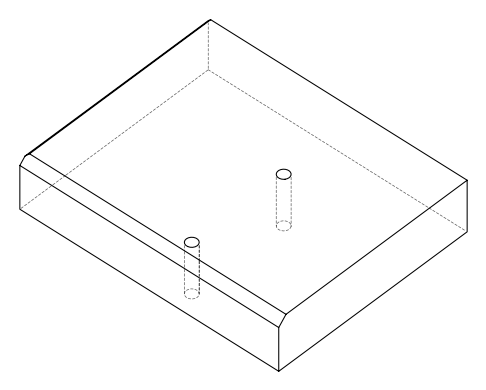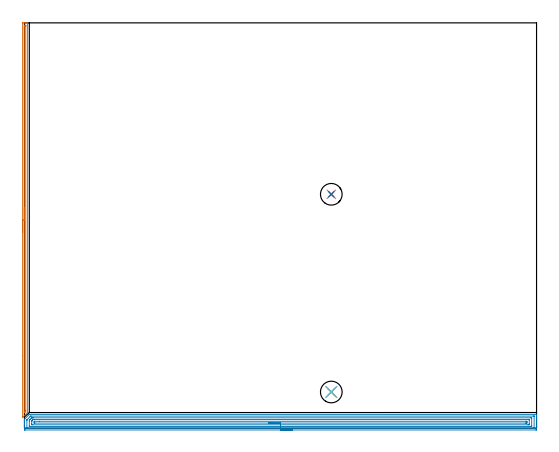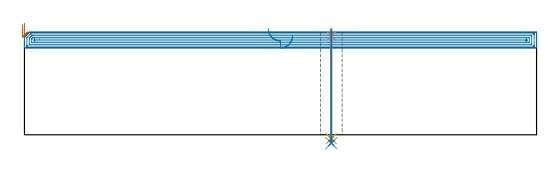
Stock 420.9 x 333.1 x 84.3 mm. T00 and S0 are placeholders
(PLAN: 8 operations, 5 tool changes, 23.9 min)
(1 AREA_MILL | FG_CHAMFER_SURFACE | UGT0205_001 | 5.32 min | 2612 mm3)
(2 AREA_MILL_1 | FG_CHAMFER_SURFACE_1 | UGT0205_001 | 17.05 min | 34426 mm3)
(3 SPOT_DRILL | STEP1HOLE | NXT0321_9005460120000 | 0.05 min | 197 mm3)
(4 SPOT_DRILL_1 | STEP1HOLE_1 | NXT0321_9005460120000 | 0.05 min | 180 mm3)
(5 DRILL_THROUGH_HOLE_INTO_CENTER | STEP1HOLE | NXT0301_065 | 0.36 min | 5684 mm3)
(6 DRILL_TO_ENLARGE_THROUGH_HOLE | STEP1HOLE | UGT0301_248 | 0.37 min | 15072 mm3)
(7 DRILL_THROUGH_HOLE_INTO_CENTER_1 | STEP1HOLE_1 | NXT0301_065 | 0.36 min | 5690 mm3)
(8 DRILL_TO_ENLARGE_THROUGH_HOLE_1 | STEP1HOLE_1 | UGT0301_248 | 0.37 min | 15065 mm3)
(TOOL UGT0205_001 | Chamfer Mill 20 x 3 x 45 deg. | D20 FL50 Z2)
(TOOL NXT0321_9005460120000 | NC Spot Drill, 142deg, 12mm, Carbide, Uncoated | D12 PA142 FL30 Z2)
(TOOL NXT0301_065 | Carbide Drill 9.4mm [860.1-0940-075A1-MM 2214] | D9.4 PA140 FL98 Z2)
(TOOL UGT0301_248 | Twist Drill 17.8 mm | D17.8 PA118 FL130 Z2)
(OP 1 AREA_MILL)
G17 G21 G94 G90
T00 M6
G54
G17 G0 G90 X-1.5 Y160.95 S1061 M3
G43 Z94.3 H0
Z90.3
G94 G1 Y160.988 Z89.428 F250.
Y161.102 Z88.564
Y161.291 Z87.712
Y161.553 Z86.88
Y161.887 Z86.074
Y162.29 Z85.3
Y162.759 Z84.564
Y163.29 Z83.872
Y163.879 Z83.229
Y164.522 Z82.64
Y165.214 Z82.109
Y165.95 Z81.64
Y166.724 Z81.237
Y167.53 Z80.903
Y168.362 Z80.641
Y169.214 Z80.452
Y170.078 Z80.338
Y170.95 Z80.3
X-1.499 Y332.494 Z80.301
X-1.498 Y332.763 Z80.3
X-1.493 Y333.09 Z80.302
X-1.236 Y333.1 Z80.559
X0.189 Z81.986
X2.311 Z84.11
X2.407 Y333.097 Z84.199
X2.498 Y333.09 Z84.288
X2.5 Y332.94 Z84.3
Y12.976
X2.497 Y12.805 Z84.289
X2.436 Y12.738 Z84.232
X2.245 Y12.545 Z84.045
X-1.448 Y8.851 Z80.35
X-1.493 Y8.817 Z80.303
X-1.495 Y8.827 Z80.302
X-1.499 Y8.876 Z80.299
X-1.5 Y59.702 Z80.3
Y170.95
X-0.086 Z81.714
X-0.085 Y330.418 Z81.715
X-0.084 Y330.709 Z81.716
X-0.081 Y331.01 Z81.719
X-0.079 Y331.076 Z81.721
X-0.007 Y331.09 Z81.793
X0.123 Y331.096 Z81.923
X0.5 Y331.099 Z82.3
X0.99 Y331.098 Z82.79
X1.066 Y331.091 Z82.866
X1.079 Y331.089 Z82.879
X1.081 Y331.064 Z82.881
X1.084 Y331.001 Z82.884
X1.085 Y330.709 Z82.885
X1.086 Y330.107 Z82.886
X1.085 Y14.761 Z82.885
X1.082 Y14.163 Z82.882
X1.079 Y13.869 Z82.879
X0.799 Y13.561 Z82.599
X0.5 Y13.252 Z82.3
X0.365 Y13.115 Z82.165
X0.226 Y12.976 Z82.026
X-0.059 Y12.695 Z81.741
X-0.078 Y12.679 Z81.722
X-0.081 Y12.68 Z81.719
X-0.083 Y12.683 Z81.717
X-0.085 Y12.976 Z81.715
X-0.086 Y13.294 Z81.714
Y170.95
Y171.822 Z81.752
Y172.687 Z81.866
Y173.538 Z82.055
Y174.37 Z82.317
Y175.176 Z82.651
Y175.95 Z83.054
Y176.686 Z83.523
Y177.378 Z84.054
Y178.021 Z84.643
Y178.61 Z85.286
Y179.142 Z85.979
Y179.61 Z86.714
Y180.013 Z87.488
Y180.347 Z88.294
Y180.609 Z89.126
Y180.798 Z89.978
Y180.912 Z90.843
Y180.95 Z91.714
G0 Z94.3
M5
M2
(OP 2 AREA_MILL_1)
G17 G21 G94 G90
T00 M6
G54
G17 G0 G90 X220.45 Y-1.5 S1061 M3
G43 Z94.3 H0
Z81.5
G94 G1 X220.412 Z80.629 F250.
X220.298 Z79.764
X220.109 Z78.912
X219.847 Z78.08
X219.513 Z77.274
X219.11 Z76.5
X218.642 Z75.764
X218.11 Z75.072
X217.521 Z74.429
X216.878 Z73.84
X216.186 Z73.309
X215.45 Z72.84
X214.676 Z72.437
X213.87 Z72.103
X213.038 Z71.841
X212.187 Z71.652
X211.322 Z71.538
X210.45 Z71.5
X0.612 Y-1.499 Z71.501
X0.017 Y-1.493 Z71.504
X0.007 Y-1.492 Z71.506
X0. Y-0.899 Z72.098
Y3.562 Z76.557
Y5.015 Z78.012
Y5.346 Z78.342
Y6.008 Z79.008
Y6.929 Z79.929
Y7.105 Z80.104
X0.001 Y7.293 Z80.29
X0.017 Y7.318 Z80.315
X3.844 Y11.145 Z84.142
X3.903 Y11.202 Z84.2
X4.005 Y11.297 Z84.289
X4.184 Y11.3 Z84.3
X420.734
X420.89 Y11.297 Z84.288
X420.892 Y11.245 Z84.237
X420.9 Y10.854 Z83.853
Y10.469 Z83.468
Y9.807 Z82.802
Y8.584 Z81.581
Y8.022 Z81.017
Y-0.618 Z72.379
X420.898 Y-0.899 Z72.098
X420.893 Y-1.492 Z71.506
X420.883 Y-1.493 Z71.504
X420.288 Y-1.5 Z71.5
X210.45
Y-0.086 Z72.914
X2.319 Y-0.085 Z72.915
X2.161 Y-0.082 Z72.918
X2.057 Y-0.079 Z72.921
X2.009 Y-0.074 Z72.926
X2.007 Y-0.063 Z72.937
X2.004 Y-0.007 Z72.993
X2. Y0.39 Z73.39
Y6.635 Z79.635
X2.003 Y6.759 Z79.759
X2.007 Y6.821 Z79.821
X2.011 Y6.849 Z79.849
X2.029 Y6.869 Z79.869
X2.281 Y7.13 Z80.13
X2.339 Y7.189 Z80.189
X4.571 Y9.42 Z82.42
X4.961 Y9.807 Z82.807
X5.021 Y9.862 Z82.862
X5.042 Y9.879 Z82.879
X5.97 Y9.886 Z82.886
X418.581 Y9.885 Z82.885
X418.739 Y9.882 Z82.882
X418.843 Y9.879 Z82.879
X418.891 Y9.874 Z82.874
X418.893 Y9.863 Z82.863
X418.896 Y9.807 Z82.807
X418.9 Y9.41 Z82.41
Y0.488 Z73.488
X418.896 Y-0.007 Z72.993
X418.893 Y-0.056 Z72.944
X418.891 Y-0.075 Z72.925
X418.817 Y-0.079 Z72.921
X418.66 Y-0.084 Z72.916
X418.581 Y-0.085 Z72.915
X210.45 Y-0.086 Z72.914
Y1.329 Z74.329
X4.633
X4.184 Y1.331 Z74.331
X4.035 Y1.334 Z74.334
X4.017 Y1.335 Z74.335
X4.01 Y1.374 Z74.374
X4.005 Y1.472 Z74.472
X4.002 Y1.594 Z74.594
X4. Y1.778 Z74.778
Y1.961 Z74.961
X4.001 Y5.529 Z78.529
X4.01 Y6.238 Z79.238
X4.017 Y6.405 Z79.405
X4.184 Y6.581 Z79.581
X4.457 Y6.857 Z79.857
X4.73 Y7.13 Z80.13
X5.349 Y7.75 Z80.75
X5.622 Y8.022 Z81.022
X5.797 Y8.195 Z81.195
X5.97 Y8.363 Z81.363
X6.086 Y8.464 Z81.464
X6.192 Y8.467 Z81.467
X6.415 Y8.47 Z81.47
X6.863 Y8.471 Z81.471
X7.306
X416.267
X416.716 Y8.469 Z81.469
X416.865 Y8.466 Z81.466
X416.883 Y8.465 Z81.465
X416.89 Y8.426 Z81.426
X416.895 Y8.328 Z81.328
X416.898 Y8.206 Z81.206
X416.9 Y8.022 Z81.022
Y7.839 Z80.839
X416.899 Y1.778 Z74.778
X416.898 Y1.596 Z74.596
X416.89 Y1.411 Z74.411
X416.876 Y1.335 Z74.335
X416.828 Y1.333 Z74.333
X416.716 Y1.331 Z74.331
X416.272 Y1.329 Z74.329
X415.823
X210.45
Y2.743 Z75.743
X6.789
X6.039 Y2.75 Z75.75
X6.01 Y2.759 Z75.759
X6.006 Y2.807 Z75.807
X6.002 Y2.91 Z75.91
X6.001 Y3.117 Z76.117
X6. Y3.531 Z76.531
Y5.346 Z78.346
X6.002 Y5.777 Z78.777
X6.006 Y5.885 Z78.885
X6.01 Y5.937 Z78.937
X6.032 Y5.971 Z78.971
X6.131 Y6.077 Z79.077
X6.288 Y6.238 Z79.238
X6.575 Y6.526 Z79.526
X6.863 Y6.814 Z79.814
X7.022 Y6.971 Z79.971
X7.074 Y7.019 Z80.019
X7.102 Y7.042 Z80.042
X7.142 Y7.05 Z80.05
X7.346 Y7.053 Z80.053
X7.756 Y7.057 Z80.057
X7.829
X414.111
X414.861 Y7.05 Z80.05
X414.89 Y7.041 Z80.041
X414.894 Y6.993 Z79.993
X414.898 Y6.89 Z79.89
X414.899 Y6.683 Z79.683
X414.9 Y6.269 Z79.269
Y3.592 Z76.592
X414.899 Y3.131 Z76.131
X414.898 Y2.915 Z75.915
X414.894 Y2.808 Z75.808
X414.89 Y2.759 Z75.759
X414.851 Y2.749 Z75.749
X414.037 Y2.743 Z75.743
X413.964
X210.45
Y4.157 Z77.157
X8.649 Y4.158 Z77.158
X8.049 Y4.161 Z77.161
X8.019 Y4.164 Z77.164
X8.01 Y4.17 Z77.17
X8.004 Y4.206 Z77.206
X8.002 Y4.454 Z77.454
Y5.1 Z78.1
X8.009 Y5.346 Z78.346
X8.015 Y5.505 Z78.505
X8.119 Y5.61 Z78.61
X8.139 Y5.629 Z78.629
X8.175 Y5.636 Z78.636
X8.252 Y5.64 Z78.64
X8.352 Y5.642 Z78.642
X12.379 Y5.643 Z78.643
X412.252 Y5.642 Z78.642
X412.851 Y5.639 Z78.639
X412.881 Y5.636 Z78.636
X412.89 Y5.63 Z78.63
X412.896 Y5.594 Z78.594
X412.899 Y5.346 Z78.346
X412.9 Y4.698 Z77.698
X412.899 Y4.454 Z77.454
X412.898 Y4.292 Z77.292
X412.894 Y4.211 Z77.211
X412.89 Y4.173 Z77.173
X412.88 Y4.164 Z77.164
X412.845 Y4.162 Z77.162
X412.547 Y4.158 Z77.158
X412.252 Y4.157 Z77.157
X411.656
X210.45
X209.578 Z77.195
X208.714 Z77.309
X207.862 Z77.498
X207.03 Z77.76
X206.224 Z78.094
X205.45 Z78.497
X204.714 Z78.965
X204.022 Z79.496
X203.379 Z80.086
X202.79 Z80.729
X202.259 Z81.421
X201.79 Z82.157
X201.387 Z82.931
X201.053 Z83.737
X200.791 Z84.569
X200.602 Z85.42
X200.488 Z86.285
X200.45 Z87.157
G0 Z94.3
M5
M2
(OP 3 SPOT_DRILL)
G17 G21 G94 G90
T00 M6
G54
G17 G0 G90 X252.2 Y29.7 S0 M3
G43 Z94.3 H0
G94 G81 G98 Z81.3 F250. R87.3
G80
M5
M2
(OP 4 SPOT_DRILL_1)
G17 G21 G94 G90
T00 M6
G54
G17 G0 G90 X252.2 Y192.2 S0 M3
G43 Z94.3 H0
G94 G81 G98 Z81.3 F250. R87.3
G80
M5
M2
(OP 5 DRILL_THROUGH_HOLE_INTO_CENTER)
G17 G21 G94 G90
T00 M6
G54
G17 G0 G90 X252.2 Y29.7 S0 M3
G43 Z94.3 H1
G94 G73 G98 Z-3.211 F250. Q8.751 R86.3
G80
M5
M2
(OP 6 DRILL_TO_ENLARGE_THROUGH_HOLE)
G17 G21 G94 G90
T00 M6
G54
G17 G0 G90 X252.2 Y29.7 S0 M3
G43 Z94.3 H0
G94 G73 G98 Z-6.848 F250. Q15.191 R86.3
G80
M5
M2
(OP 7 DRILL_THROUGH_HOLE_INTO_CENTER_1)
G17 G21 G94 G90
T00 M6
G54
G17 G0 G90 X252.2 Y192.2 S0 M3
G43 Z94.3 H1
G94 G73 G98 Z-3.211 F250. Q8.751 R86.3
G80
M5
M2
(OP 8 DRILL_TO_ENLARGE_THROUGH_HOLE_1)
G17 G21 G94 G90
T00 M6
G54
G17 G0 G90 X252.2 Y192.2 S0 M3
G43 Z94.3 H0
G94 G73 G98 Z-6.848 F250. Q15.191 R86.3
G80
M5
M2
